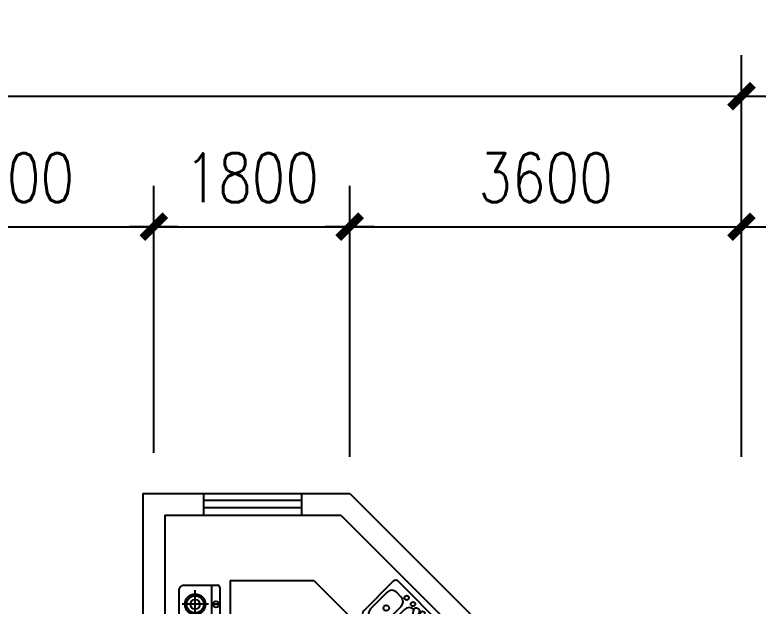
# Model space of a CAD drawing. Header units: millimetres. Extents: x 1316 to 28209, y 637 to 25771.
# Drawn here: x 14218 to 21118, y 20331 to 25771 of the extents above; entities that cross this region are included whole.
import ezdxf
from ezdxf.enums import TextEntityAlignment as Align

# ---------------------------------------------------------------- set-up
doc = ezdxf.new("R2010")
doc.units = ezdxf.units.MM
for name, color, linetype in [('JJ', 252, 'Continuous'), ('PUB_DIM', 3, 'Continuous'), ('WALL', 255, 'Continuous'), ('WINDOW', 2, 'Continuous'), ('WINDOW_TEXT', 7, 'Continuous'), ('ZB', 252, 'Continuous')]:
    doc.layers.add(name, color=color, linetype=linetype)
doc.styles.add('DIM_FONT', font='SIMPLEX.shx', dxfattribs={"width": 0.8})
doc.styles.add('SIMPLEX', font='SIMPLEX.SHX')
doc.dimstyles.new('DIMN150', dxfattribs={"dimscale": 1.5, "dimtxt": 300, "dimasz": 1, "dimexe": 250, "dimexo": 300, "dimgap": 150, "dimtad": 1, "dimdec": 0, "dimzin": 0, "dimdsep": 46, "dimtxsty": 'DIM_FONT', "dimblk": '_DIMX', "dimblk1": '_DIMX', "dimblk2": '_DIMX', "dimcen": 0.09, "dimclrt": 7, "dimadec": 0, "dimazin": 0, "dimtfac": 1, "dimtdec": 0, "dimtix": 1, "dimtmove": 2, "dimatfit": 3, "dimldrblk": '_DIMX', "dimfxl": 1, "dimtolj": 1, "dimtzin": 0, "dimarcsym": 0})

# ---------------------------------------------------------------- blocks, each defined once
blk = doc.blocks.new('_DIMX')
blk.add_line((-150, 0), (150, 0))
at = {"const_width": 50}
blk.add_lwpolyline([(-70, -70), (70, 70)], dxfattribs=at)
blk = doc.blocks.new('*D62')
at = {"layer": 'DEFPOINTS', "color": 0, "transparency": 16777216}
for p in [(20893.2, 25026.1), (4993.2, 22499.2), (20893.2, 22499.2)]:
    blk.add_point(p, dxfattribs=at)
at = {"layer": 'PUB_DIM', "color": 0, "lineweight": -2, "transparency": 16777216}
for p, q in [((4993.2, 22949.2), (4993.2, 25401.1)), ((20893.2, 22949.2), (20893.2, 25401.1)), ((4994.7, 25026.1), (20891.7, 25026.1))]:
    blk.add_line(p, q, dxfattribs=at)
at = {"layer": 'PUB_DIM', "color": 0, "lineweight": -2, "transparency": 16777216, "xscale": 1.5, "yscale": 1.5, "zscale": 1.5, "rotation": 180}
blk.add_blockref('_DIMX', (4993.2, 25026.1), dxfattribs=at)
at = {"layer": 'PUB_DIM', "color": 0, "lineweight": -2, "transparency": 16777216, "xscale": 1.5, "yscale": 1.5, "zscale": 1.5}
blk.add_blockref('_DIMX', (20893.2, 25026.1), dxfattribs=at)
at = {"layer": 'PUB_DIM', "color": 7, "transparency": 16777216, "insert": (12943.2, 25476.1), "char_height": 450, "attachment_point": 5, "style": 'DIM_FONT'}
blk.add_mtext('\\A1;15900', dxfattribs=at)
blk = doc.blocks.new('*D63')
at = {"layer": 'DEFPOINTS', "color": 0, "transparency": 16777216}
for p in [(15493.2, 23826.1), (12793.2, 21299.2), (15493.2, 21299.2)]:
    blk.add_point(p, dxfattribs=at)
at = {"layer": 'PUB_DIM', "color": 0, "lineweight": -2, "transparency": 16777216}
for p, q in [((12793.2, 21749.2), (12793.2, 24201.1)), ((15493.2, 21749.2), (15493.2, 24201.1)), ((12794.7, 23826.1), (15491.7, 23826.1))]:
    blk.add_line(p, q, dxfattribs=at)
at = {"layer": 'PUB_DIM', "color": 0, "lineweight": -2, "transparency": 16777216, "xscale": 1.5, "yscale": 1.5, "zscale": 1.5, "rotation": 180}
blk.add_blockref('_DIMX', (12793.2, 23826.1), dxfattribs=at)
at = {"layer": 'PUB_DIM', "color": 0, "lineweight": -2, "transparency": 16777216, "xscale": 1.5, "yscale": 1.5, "zscale": 1.5}
blk.add_blockref('_DIMX', (15493.2, 23826.1), dxfattribs=at)
at = {"layer": 'PUB_DIM', "color": 7, "transparency": 16777216, "insert": (14143.2, 24276.1), "char_height": 450, "attachment_point": 5, "style": 'DIM_FONT'}
blk.add_mtext('\\A1;2700', dxfattribs=at)
blk = doc.blocks.new('*D67')
at = {"layer": 'DEFPOINTS', "color": 0, "transparency": 16777216}
for p in [(20893.2, 23826.1), (17293.2, 21260.2), (20893.2, 21260.2)]:
    blk.add_point(p, dxfattribs=at)
at = {"layer": 'PUB_DIM', "color": 0, "lineweight": -2, "transparency": 16777216}
for p, q in [((17293.2, 21710.2), (17293.2, 24201.1)), ((20893.2, 21710.2), (20893.2, 24201.1)), ((17294.7, 23826.1), (20891.7, 23826.1))]:
    blk.add_line(p, q, dxfattribs=at)
at = {"layer": 'PUB_DIM', "color": 0, "lineweight": -2, "transparency": 16777216, "xscale": 1.5, "yscale": 1.5, "zscale": 1.5, "rotation": 180}
blk.add_blockref('_DIMX', (17293.2, 23826.1), dxfattribs=at)
at = {"layer": 'PUB_DIM', "color": 0, "lineweight": -2, "transparency": 16777216, "xscale": 1.5, "yscale": 1.5, "zscale": 1.5}
blk.add_blockref('_DIMX', (20893.2, 23826.1), dxfattribs=at)
at = {"layer": 'PUB_DIM', "color": 7, "transparency": 16777216, "insert": (19093.2, 24276.1), "char_height": 450, "attachment_point": 5, "style": 'DIM_FONT'}
blk.add_mtext('\\A1;3600', dxfattribs=at)
blk = doc.blocks.new('*D60')
at = {"layer": 'DEFPOINTS', "color": 0, "transparency": 16777216}
for p in [(17293.2, 23826.1), (15493.2, 21299.2), (17293.2, 21299.2)]:
    blk.add_point(p, dxfattribs=at)
at = {"layer": 'PUB_DIM', "color": 0, "lineweight": -2, "transparency": 16777216}
for p, q in [((15493.2, 21749.2), (15493.2, 24201.1)), ((17293.2, 21749.2), (17293.2, 24201.1)), ((15494.7, 23826.1), (17291.7, 23826.1))]:
    blk.add_line(p, q, dxfattribs=at)
at = {"layer": 'PUB_DIM', "color": 0, "lineweight": -2, "transparency": 16777216, "xscale": 1.5, "yscale": 1.5, "zscale": 1.5, "rotation": 180}
blk.add_blockref('_DIMX', (15493.2, 23826.1), dxfattribs=at)
at = {"layer": 'PUB_DIM', "color": 0, "lineweight": -2, "transparency": 16777216, "xscale": 1.5, "yscale": 1.5, "zscale": 1.5}
blk.add_blockref('_DIMX', (17293.2, 23826.1), dxfattribs=at)
at = {"layer": 'PUB_DIM', "color": 7, "transparency": 16777216, "insert": (16393.2, 24276.1), "char_height": 450, "attachment_point": 5, "style": 'DIM_FONT'}
blk.add_mtext('\\A1;1800', dxfattribs=at)
blk = doc.blocks.new('QIZ')
for p, q in [((-226.1, -155), (-226.1, 505)), ((100, 525), (-206.1, 525)), ((-150, -175), (-150, 525)), ((0, 479.1), (0, -130.5)), ((150, -125), (150, 475)), ((-122.7, 350), (122.6, 350)), ((-122.7, 0), (120.4, 0)), ((100, -175), (-206.1, -175))]:
    blk.add_line(p, q)
for points in [[(-213.4, 345.3), (-213.4, 352.7), (-165.7, 352.7), (-165.7, 345.3)], [(-213.4, -4.7), (-213.4, 2.7), (-165.7, 2.7), (-165.7, -4.7)]]:
    blk.add_lwpolyline(points, close=True)
for centre, radius in [((0, 350), 94.3), ((0, 350), 79.3), ((-190, 349.7), 28.2), ((0, 350), 44.3), ((0, 0), 94.3), ((0, 0), 79.3), ((-190, -0.3), 28.2), ((0, 0), 44.3)]:
    blk.add_circle(centre, radius)
for centre, radius, start, end in [((-206.1, 505), 20, 90, 180), ((100, 475), 50, 0, 90), ((100, -125), 50, 270, 0), ((-206.1, -155), 20, 180, 270)]:
    blk.add_arc(centre, radius, start, end)
blk = doc.blocks.new('_E30EVS')
at = {"layer": 'JJ'}
blk.add_blockref('QIZ', (150, -175), dxfattribs=at)
at = {"style": 'DIM_FONT', "width": 0.8, "flags": 9}
for tag in ['YSIZE', 'XSIZE']:
    blk.add_attdef(tag, (0, 0), '', height=0.5, dxfattribs=at)
blk = doc.blocks.new('_WBLK')
for p, q in [((-0.5, 0.5), (0.5, 0.5)), ((0.5, 0.1667), (-0.5, 0.1667)), ((0.5, -0.1667), (-0.5, -0.1667)), ((-0.5, -0.5), (0.5, -0.5))]:
    blk.add_line(p, q)
at = {"layer": 'WINDOW_TEXT', "style": 'SIMPLEX', "flags": 9}
blk.add_attdef('A', text='', height=1, dxfattribs=at).set_placement((0, 1.5), align=Align.MIDDLE)
blk = doc.blocks.new('M_E29JIV')
at = {"color": 0, "linetype": 'ByBlock'}
for p, q in [((0, -306.8), (0, 306.8)), ((30.7, 337.5), (419.3, 337.5)), ((358, 306.8), (143.2, 306.8)), ((450, 306.8), (450, -306.8)), ((81.8, 245.5), (81.8, 40)), ((419.3, -20.5), (419.3, 245.5)), ((58.9, 31.4), (162.5, 70.2)), ((162.5, 70.2), (172.8, 52.5)), ((48.4, 2), (56.6, -12.3)), ((172.8, 52.5), (87.3, -17.8)), ((143.2, -81.8), (358, -81.8)), ((358, -122.7), (143.2, -122.7)), ((81.8, -184.1), (81.8, -245.5)), ((419.3, -245.5), (419.3, -184.1)), ((419.3, -337.5), (30.7, -337.5)), ((143.2, -306.8), (358, -306.8))]:
    blk.add_line(p, q, dxfattribs=at)
for centre, radius in [((250.6, 112.5), 25.6), ((51.1, 61.4), 20.5), ((51.1, -61.4), 20.5), ((51.1, -143.2), 20.5), ((250.6, -209.7), 25.6)]:
    blk.add_circle(centre, radius, dxfattribs=at)
for centre, radius, start, end in [((30.7, 306.8), 30.7, 90, 180), ((143.2, 245.5), 61.4, 90, 180), ((358, 245.5), 61.4, 0, 90), ((419.3, 306.8), 30.7, 0, 90), ((66.1, 12.3), 20.5, 110.53768, 210), ((74.3, -2), 20.5, 210, 309.46232), ((143.2, -20.5), 61.4, 180, 270), ((358, -20.5), 61.4, 270, 0), ((143.2, -184.1), 61.4, 90, 180), ((358, -184.1), 61.4, 0, 90), ((143.2, -245.5), 61.4, 180, 270), ((358, -245.5), 61.4, 270, 0), ((30.7, -306.8), 30.7, 180, 270), ((419.3, -306.8), 30.7, 270, 0)]:
    blk.add_arc(centre, radius, start, end, dxfattribs=at)
at = {"style": 'DIM_FONT', "width": 0.8, "flags": 9}
for tag in ['YSIZE', 'XSIZE']:
    blk.add_attdef(tag, (0, 0), '', height=0.5, dxfattribs=at)

msp = doc.modelspace()

# ---------------------------------------------------------------- linework, layer by layer
at = {"layer": 'WALL'}
for p, q in [((15393.2, 21375.1), (15393.2, 20175.1)), ((15393.2, 21375.1), (15953, 21375.1)), ((15953, 21175.1), (15953, 21375.1)), ((16853, 21375.1), (17295.6, 21375.1)), ((16853, 21175.1), (16853, 21375.1)), ((17295.6, 21375.1), (18842.6, 19828.2)), ((15593.2, 21175.1), (15593.2, 18894.5)), ((15593.2, 21175.1), (15953, 21175.1)), ((16853, 21175.1), (17212.8, 21175.1)), ((17212.8, 21175.1), (18383, 20005))]:
    msp.add_line(p, q, dxfattribs=at)
at = {"layer": 'ZB'}
for p, q in [((16193.2, 20575.1), (16193.2, 18894.5)), ((16193.2, 20575.1), (16964.3, 20575.1)), ((16964.3, 20575.1), (17958.7, 19580.7))]:
    msp.add_line(p, q, dxfattribs=at)

# ---------------------------------------------------------------- block references
at = {"layer": 'WINDOW', "xscale": 900, "yscale": 200, "zscale": 900}
msp.add_blockref('_WBLK', (16403, 21275.1), dxfattribs=at)
at = {"layer": 'ZB'}
for name, p, rotation in [('M_E29JIV', (17954.2, 20350.6), 224.999999999931), ('_E30EVS', (16022.9, 20180.7), 180)]:
    msp.add_blockref(name, p, dxfattribs=dict(at, rotation=rotation))

# ---------------------------------------------------------------- dimensions: what is measured, and where the dimension line sits
at = {"layer": 'PUB_DIM'}
for p1, p2, distance, picture, middle in [((4993.2, 22499.2), (20893.2, 22499.2), 2526.9, '*D62', (12943.2, 25476.1)), ((12793.2, 21299.2), (15493.2, 21299.2), 2526.9, '*D63', (14143.2, 24276.1)), ((15493.2, 21299.2), (17293.2, 21299.2), 2526.9, '*D60', (16393.2, 24276.1)), ((17293.2, 21260.2), (20893.2, 21260.2), 2565.8, '*D67', (19093.2, 24276.1))]:
    dim = msp.add_aligned_dim(p1=p1, p2=p2, distance=distance, dimstyle='DIMN150', dxfattribs=at)
    dim.commit()
    dim.dimension.update_dxf_attribs({"geometry": picture, "text_midpoint": middle})

doc.saveas('drawing.dxf')
